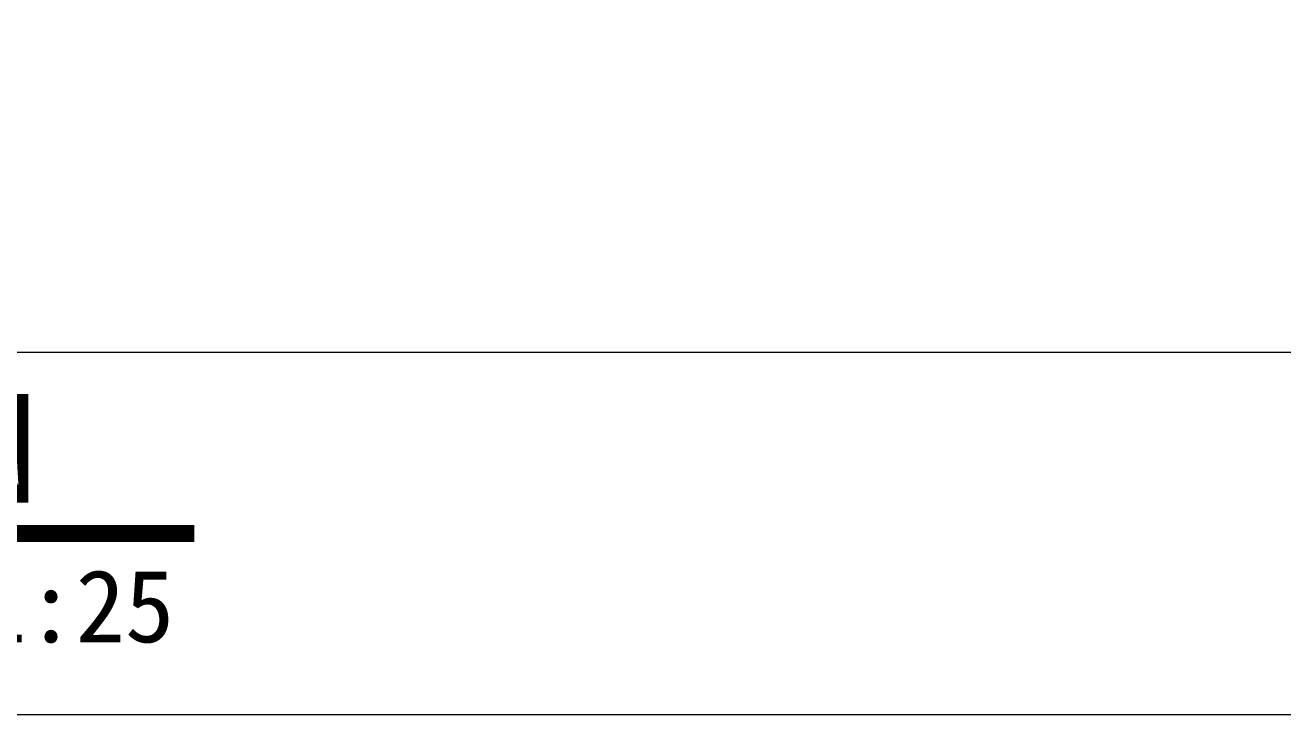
# Model space of a CAD drawing. Header units: millimetres. Extents: x 3162 to 221128, y -144913 to 11496.
# Drawn here: x 43951 to 45252, y -4234 to -3521 of the extents above; entities that cross this region are included whole.
import ezdxf
from ezdxf.enums import TextEntityAlignment as Align

# ---------------------------------------------------------------- set-up
doc = ezdxf.new("R2010")
doc.units = ezdxf.units.MM
doc.header["$LTSCALE"] = 10
doc.layers.add('Drawing【图框、表格】', color=150, linetype='Continuous', lineweight=0)
doc.layers.add('WALL【墙体】', color=7, linetype='Continuous')
doc.styles.add('线上图名', font='simhei.ttf')
doc.styles.add('线下图名', font='simhei.ttf')

# ---------------------------------------------------------------- blocks, each defined once
blk = doc.blocks.new('*U1165')
at = {"color": 2, "linetype": 'Continuous'}
blk.add_lwpolyline([(-17.258, 0, 0.7, 0.7, 0), (23.258, 0, 0.75, 0.75, 0)], format="xyseb", dxfattribs=at)
at = {"color": 2, "style": '线上图名', "flags": 8}
blk.add_attdef('EXISTING_PLAN', text='', height=4.5, dxfattribs=at).set_placement((2.997, 1.272), align=Align.CENTER)
at = {"color": 2, "style": '线下图名', "flags": 8}
blk.add_attdef('图名1', text='', height=3, dxfattribs=at).set_placement((-15.864, -1.5), align=Align.TOP_LEFT)
blk.add_attdef('比例1', text='', height=3, dxfattribs=at).set_placement((22.436, -1.5), align=Align.TOP_RIGHT)

msp = doc.modelspace()

# ---------------------------------------------------------------- linework, layer by layer
at = {"layer": 'Drawing【图框、表格】'}
for points in [[(39054.6, -4234.3), (39054.6, 6683.4), (53613.4, 6683.4), (53613.4, -4234.3)], [(39054.6, -4234.3), (39054.6, 6683.4), (53613.4, 6683.4), (53613.4, -4234.3)], [(39054.6, -4234.3), (39054.6, -3859.3), (53613.4, -3859.3), (53613.4, -4234.3)]]:
    msp.add_lwpolyline(points, close=True, dxfattribs=at)

# ---------------------------------------------------------------- block references
at = {"layer": 'WALL【墙体】'}
ref = msp.add_blockref('*U1165', (43544.3, -4046.8), dxfattribs=dict(at, xscale=25, yscale=25, zscale=25))
ref.add_attrib('比例1', 'SCALE 1:25', dxfattribs={"layer": '0', "color": 2, "height": 75, "style": '线下图名'}).set_placement((44105.2, -4084.3), align=Align.TOP_RIGHT)
ref.add_attrib('EXISTING_PLAN', 'ELEVATION', dxfattribs={"layer": '0', "color": 2, "height": 112.5, "style": '线上图名'}).set_placement((43619.3, -4015), align=Align.CENTER)
ref.add_attrib('图名1', 'C立面图', dxfattribs={"layer": '0', "color": 2, "height": 75, "style": '线下图名'}).set_placement((43147.7, -4084.3), align=Align.TOP_LEFT)

doc.saveas('drawing.dxf')
